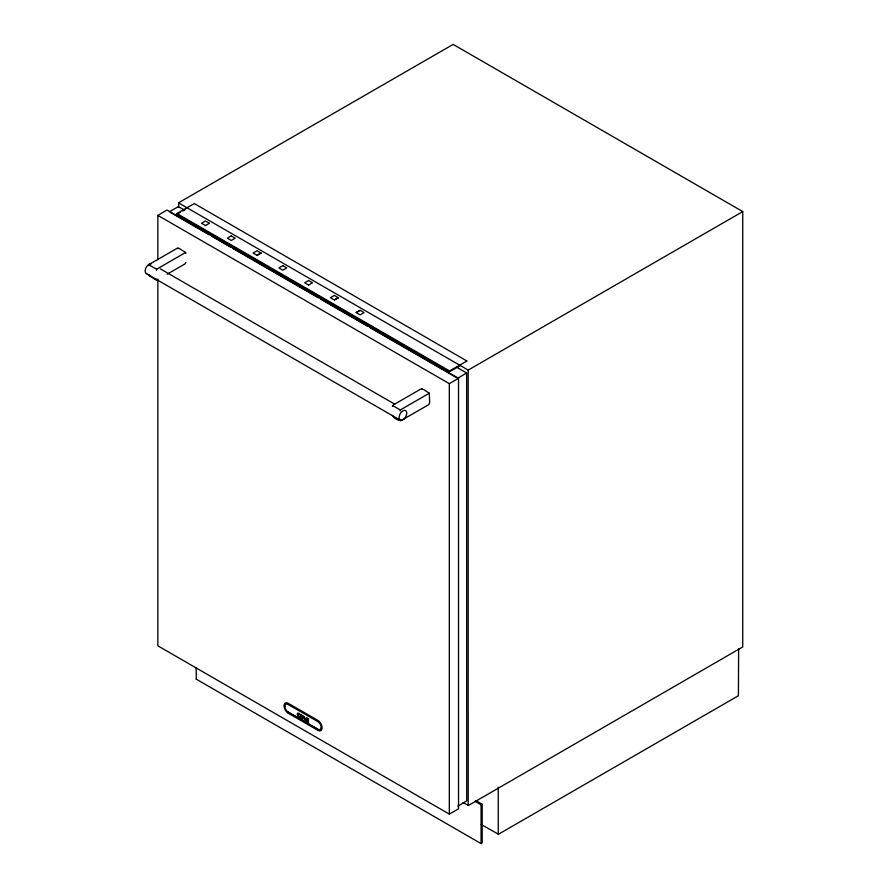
<?xml version="1.0" encoding="UTF-8"?>
<svg xmlns="http://www.w3.org/2000/svg" width="888" height="888" viewBox="0 0 888 888"><rect width="100%" height="100%" fill="white"/><g stroke="black" fill="none" stroke-linecap="round" stroke-linejoin="round"><path stroke-width="1.33" d="M156.554 270.252L156.554 269.253L185.581 252.492L178.899 248.263L177.167 248.263L149.55 264.202L148.685 265.712M400.288 410.978L400.288 409.967L429.326 393.206L423.665 389.577M466.877 361.061L449.539 370.951L449.539 371.728L459.917 365.778M482.151 804.184L481.074 804.806L481.074 843.6L482.195 842.856L482.195 804.317L476.068 800.621M297.758 714.119L297.813 715.051A1.476 0.855 60 0 0 298.168 715.784L298.768 716.372A2.742 1.587 60 0 0 299.989 716.683L299.989 717.249A3.297 1.898 60 0 1 298.901 716.927L298.168 716.327A2.109 1.221 60 0 1 297.669 715.617A2.198 1.265 60 0 1 297.314 714.651L297.402 713.586A2.198 1.265 60 0 1 297.902 713.12L298.923 713.364A4.029 2.32 60 0 1 299.955 714.263L299.966 714.785A2.986 1.721 60 0 0 298.923 713.797M463.092 802.63L468.498 805.405L742.745 646.941L742.745 211.588L453.158 44.4L178.799 202.664L178.499 207.348M167.033 274.281L185.037 263.88L185.903 262.382M392.418 406.427L393.284 404.928L420.901 388.988L422.644 388.988M392.418 415.495C393.895 418.337 397.968 420.679 401.165 420.546L428.771 404.606L429.648 403.096L429.326 393.206M481.241 824.53L498.479 834.232L738.416 695.715L738.627 648.451M466.844 360.961L194.306 203.563L176.967 213.464L176.856 214.219M169.353 211.81L178.366 206.604L184.526 210.09M157.842 259.651L157.842 215.362L167.044 210.045L458.53 378.332L458.53 808.79L449.328 814.107L157.842 645.82L157.842 279.032M178.111 213.62L180.386 212.299M182.673 210.989L184.959 209.668M205.494 225.574L209.424 223.265L205.494 220.99L201.565 223.299L205.494 225.53M148.685 274.781L149.55 275.28M260.961 253.069L257.043 250.749L253.113 253.069L257.043 255.333L260.961 253.069L257.043 255.333M282.817 265.634L278.888 267.943L282.817 270.207L286.735 267.899L282.817 265.679M308.58 285.092L312.509 282.784L308.58 280.519L304.662 282.828L308.58 285.048M334.354 299.966L338.284 297.658L334.354 299.966L330.425 297.658L334.354 295.393L338.284 297.702M356.199 312.587L360.128 310.278L364.058 312.587L360.128 314.851L356.199 312.543L360.128 310.278M742.745 211.588L468.187 370.096L178.61 202.908M369.874 327.572L457.642 378.244L466.655 373.038L456.954 367.377M157.842 215.362L449.328 383.649L458.53 378.332M196.148 667.987L196.281 679.076M457.797 806.193L466.711 800.865L466.655 373.038M149.006 275.602L155.689 279.82L157.42 279.82M301.154 714.895L302.864 715.883A2.087 1.21 60 0 1 303.518 717.115L303.574 717.371M298.301 713.641L298.923 713.819M449.539 371.728L176.967 214.397M481.074 843.6L196.204 679.131M301.543 715.428L302.608 716.128A1.554 0.899 60 0 1 303.141 717.215L303.141 717.948A1.565 0.899 60 0 1 302.475 718.425L301.543 717.881A1.565 0.899 60 0 1 300.877 716.638L300.877 715.917A1.565 0.899 60 0 1 301.543 715.506M176.901 213.542L449.539 370.951M170.651 212.554L209.057 234.732M211.455 236.119L230.658 247.197M233.056 248.585L318.27 297.78M320.668 299.167L367.477 326.185M160.317 268.842L394.783 404.207M149.006 264.89L156.554 269.253M392.74 405.616L400.288 409.967M146.387 273.626L400 420.035M474.947 801.265L481.074 804.806M288.156 704.506L317.782 721.567A4.584 2.642 60 0 1 321.023 727.183L320.99 727.35A4.584 2.642 60 0 1 317.749 729.226L288.156 712.143M317.782 729.203L288.189 712.12A4.584 2.642 60 0 1 284.948 706.515M288.223 713.219L317.882 730.302M185.581 252.492L185.903 253.313M498.257 787.234L498.257 834.265M468.187 370.096L468.187 805.449M449.328 383.649L449.328 814.107M421.767 388.855L421.767 389.488M400.288 420.046L400.288 420.679M284.915 706.526L284.948 706.36A4.584 2.642 60 0 1 288.189 704.484M178.033 248.129L178.033 248.762M156.554 279.32L156.554 279.953M288.256 713.197A5.939 3.43 60 0 1 284.06 705.916L284.06 705.716A5.939 3.43 60 0 1 288.223 703.318L317.882 720.401A5.939 3.43 60 0 1 322.055 727.694L322.055 727.894A5.939 3.43 60 0 1 317.849 730.325M146.742 273.637A5.461 3.152 -60 0 1 145.887 267.91A5.461 3.152 -60 0 1 151.282 263.803M301.165 714.918A2.176 1.254 60 0 0 300.399 716.117A2.176 1.254 60 0 0 301.332 718.192L302.875 718.958A2.153 1.243 60 0 0 303.629 717.859M303.43 717.326A2.176 1.254 60 0 1 303.474 717.793M297.769 714.241A1.476 0.855 60 0 1 298.279 713.797M306.493 717.782L305.217 720.557L303.829 716.239L305.161 719.458L306.493 717.782M231.269 235.875L227.339 238.184L231.269 240.448L235.198 238.184L231.269 235.919M308.536 718.958L306.826 717.97L306.826 721.456L308.58 722.466L307.259 721.256L307.259 720.168L308.491 720.878L307.259 718.67L308.536 718.958M403.929 419.047A5.461 3.152 -60 0 0 405.661 410.589A5.461 3.152 -60 0 0 399.2 416.317A5.461 3.152 -60 0 0 403.929 419.047"/></g></svg>
